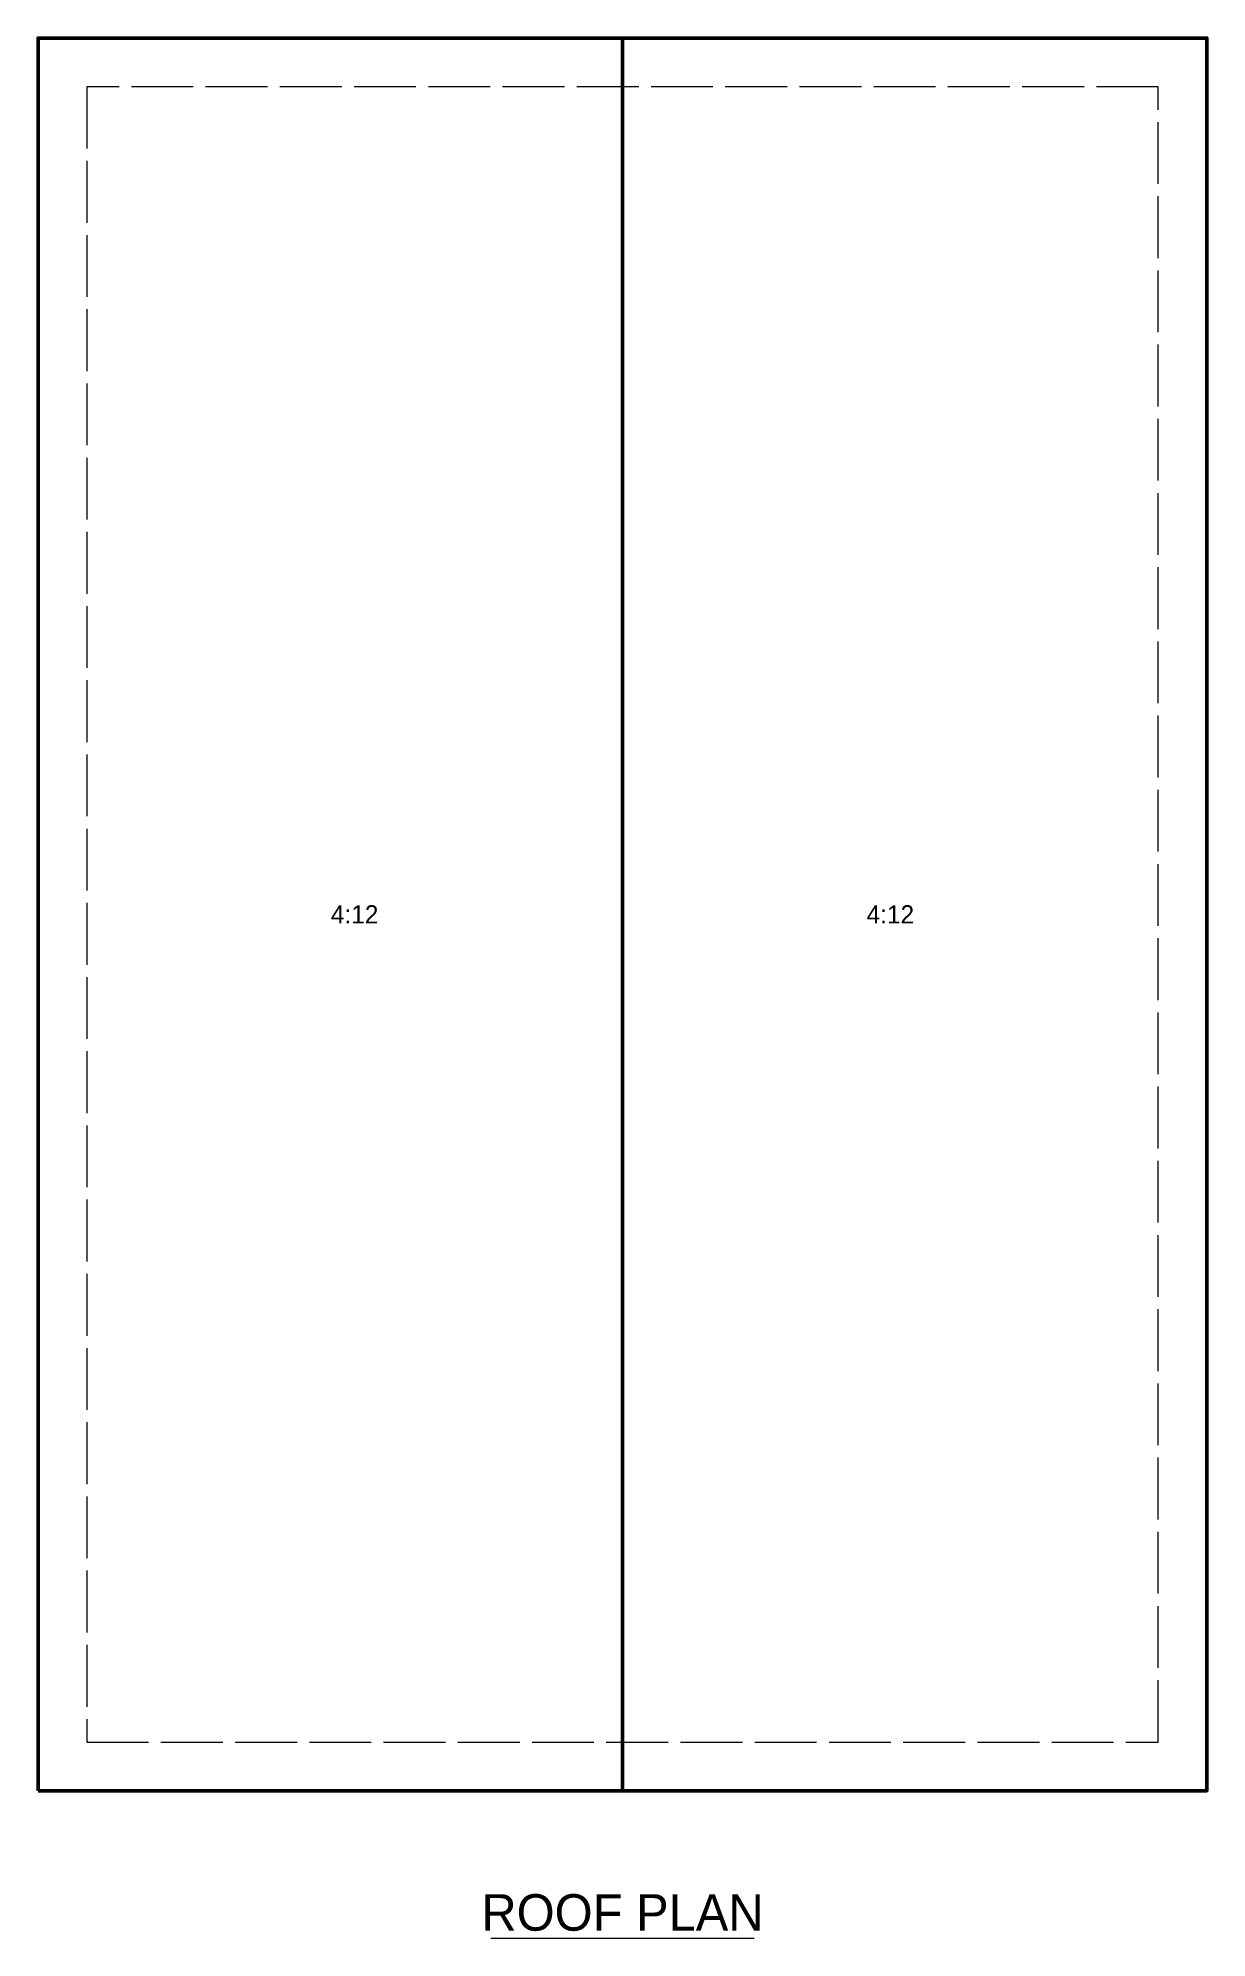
# Model space of a CAD drawing. Header units: metres. Extents: x -1 to 23, y -4 to 35.
import ezdxf
from ezdxf.enums import TextEntityAlignment as Align

# ---------------------------------------------------------------- set-up
doc = ezdxf.new("R2010")
doc.units = ezdxf.units.M
doc.linetypes.add('DASHED', pattern=[1.524, 1.27, -0.254])
for name, color, linetype, lineweight in [('A-ANNO-TEXT', 7, 'Continuous', 18), ('A-ROOF', 7, 'Continuous', 50), ('A-WALL-BLW', 8, 'DASHED', 18)]:
    doc.layers.add(name, color=color, linetype=linetype, lineweight=lineweight)

msp = doc.modelspace()

# ---------------------------------------------------------------- linework, layer by layer
at = {"layer": 'A-ANNO-TEXT'}
msp.add_line((8.3, -4.025), (13.7, -4.025), dxfattribs=at)
at = {"layer": 'A-ROOF'}
msp.add_line((11, -1), (11, 35), dxfattribs=at)
msp.add_lwpolyline([(-1, -1), (23, -1), (23, 35), (-1, 35)], close=True, dxfattribs=at)
at = {"layer": 'A-WALL-BLW'}
msp.add_lwpolyline([(0, 0), (22, 0), (22, 34), (0, 34)], close=True, dxfattribs=at)

# ---------------------------------------------------------------- texts
at = {"layer": 'A-ANNO-TEXT'}
for s, height, p in [('4:12', 0.375, (5.5, 17)), ('4:12', 0.375, (16.5, 17)), ('ROOF PLAN', 0.75, (11, -3.5))]:
    msp.add_text(s, height=height, dxfattribs=at).set_placement(p, align=Align.MIDDLE_CENTER)

doc.saveas('drawing.dxf')
